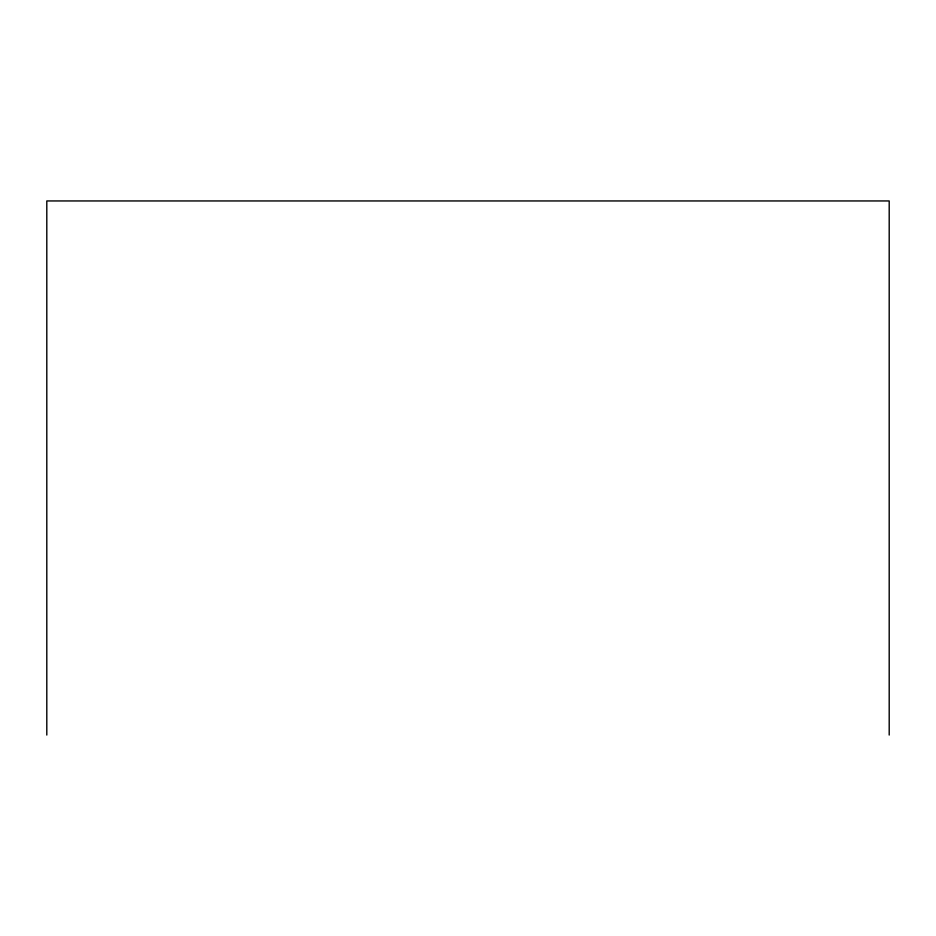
<?xml version="1.0" encoding="UTF-8"?>
<svg xmlns="http://www.w3.org/2000/svg" width="936" height="936" viewBox="0 0 936 936"><rect width="100%" height="100%" fill="white"/><g stroke="black" fill="none" stroke-linecap="round" stroke-linejoin="round"><path stroke-width="1.4" d="M889.2 735.053L889.2 200.947L46.8 200.947L46.8 735.053"/></g></svg>
